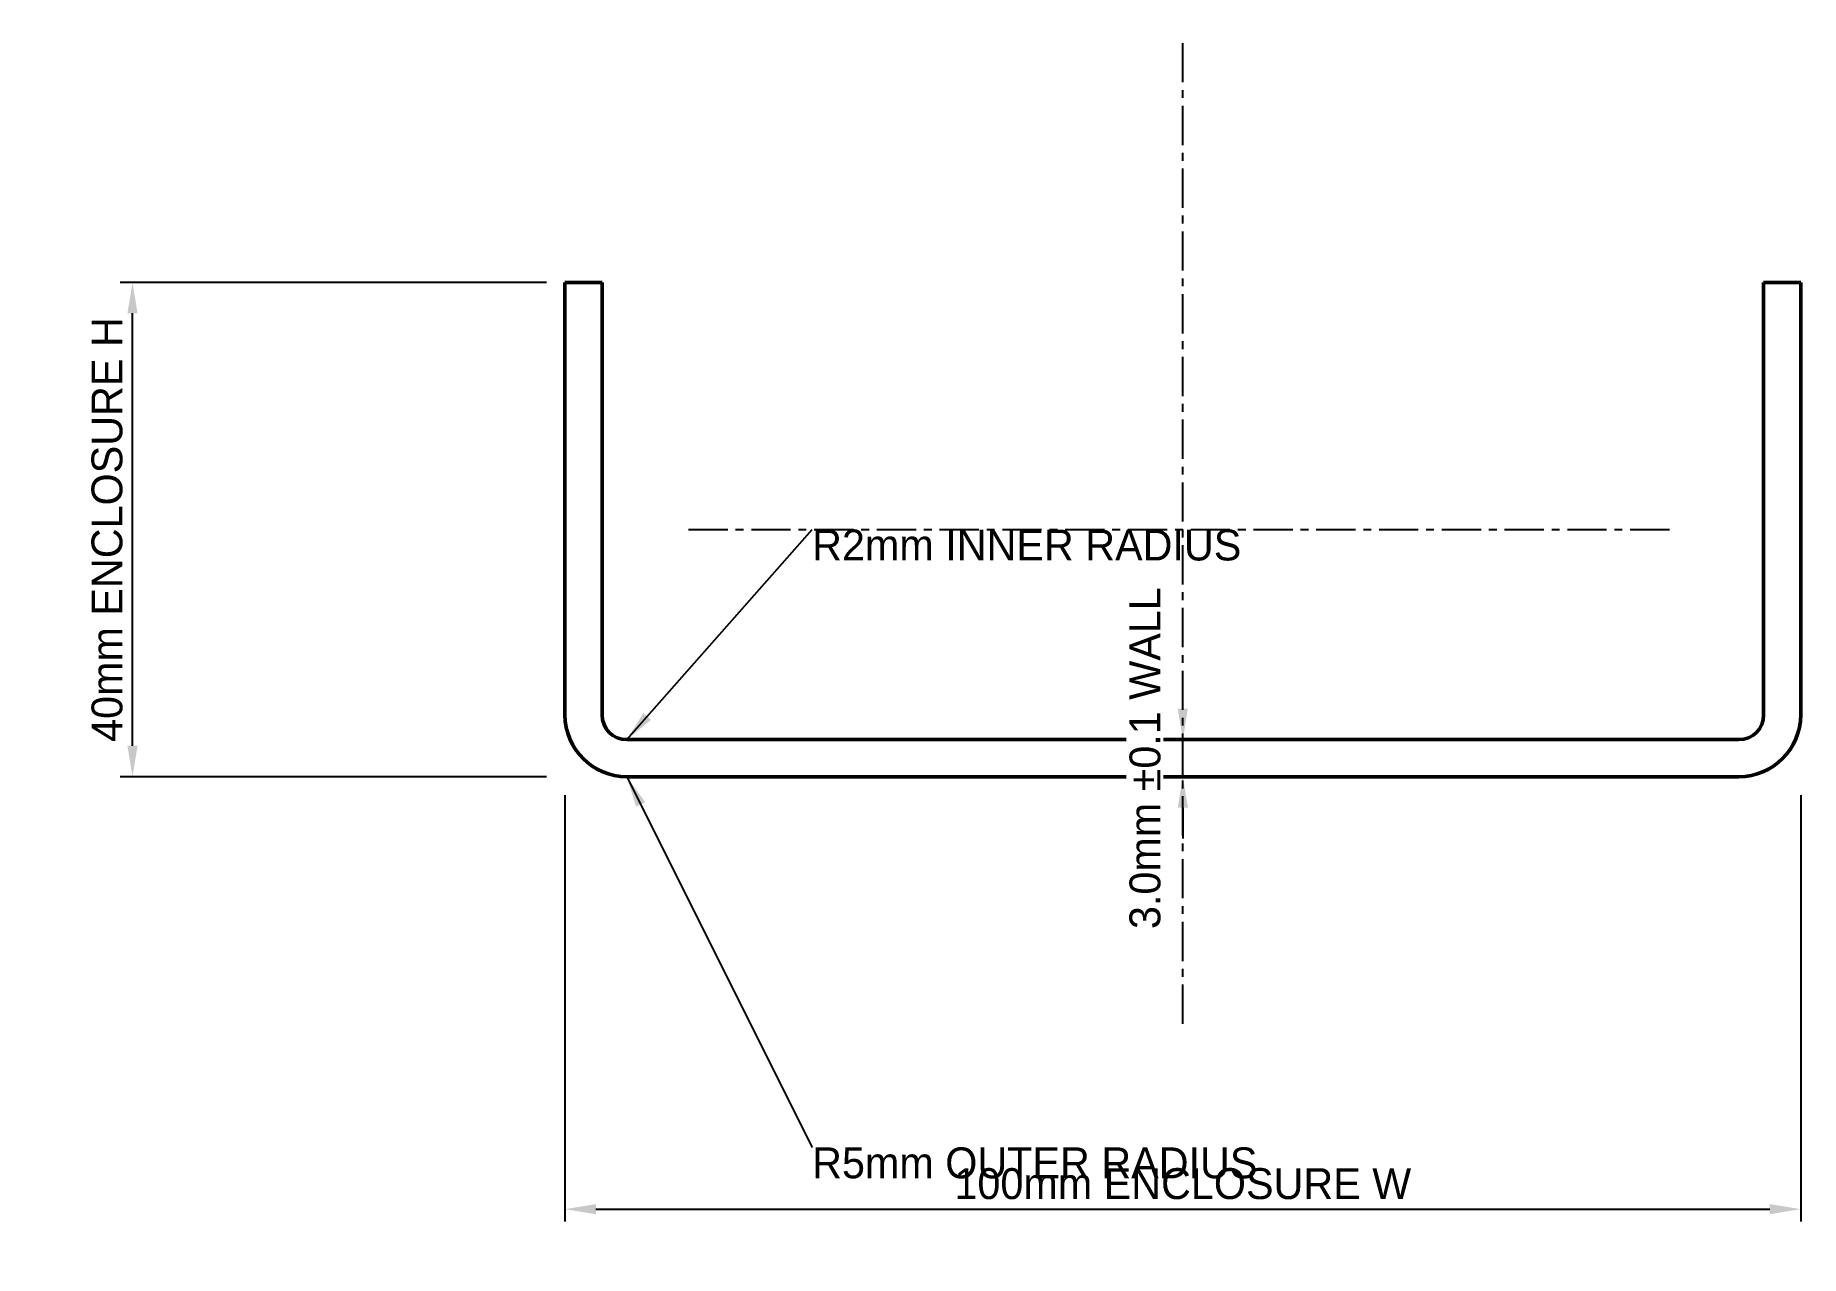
# Model space of a CAD drawing. Header units: metres. Extents: x -43 to 100, y -39 to 60.
import ezdxf

# ---------------------------------------------------------------- set-up
doc = ezdxf.new("R2010")
doc.units = ezdxf.units.M
doc.linetypes.add('CENTER', pattern=[5.08, 3.175, -0.635, 0.635, -0.635])
for name, color, linetype, lineweight in [('CENTERLINES', 7, 'CENTER', 25), ('DIMENSIONS', 7, 'Continuous', 25), ('GEOMETRY', 7, 'Continuous', 50)]:
    doc.layers.add(name, color=color, linetype=linetype, lineweight=lineweight)
doc.dimstyles.new('ENGINEERING_STYLE', dxfattribs={"dimtxt": 2.5, "dimasz": 2.5, "dimexe": 1, "dimexo": 1.5, "dimgap": 0.8, "dimtad": 1, "dimcen": 2.5, "dimazin": 3, "dimtfac": 1, "dimtmove": 0, "dimatfit": 3, "dimtfill": 1})

msp = doc.modelspace()

# ---------------------------------------------------------------- linework, layer by layer
at = {"layer": 'CENTERLINES'}
for p, q in [((50, -20), (50, 60)), ((10, 20), (90, 20))]:
    msp.add_line(p, q, dxfattribs=at)
at = {"layer": 'GEOMETRY'}
for p, q in [((0, 40), (0, 5)), ((3, 40), (0, 40)), ((3, 5), (3, 40)), ((100, 40), (97, 40)), ((97, 40), (97, 5)), ((100, 5), (100, 40)), ((95, 3), (5, 3)), ((5, 0), (95, 0))]:
    msp.add_line(p, q, dxfattribs=at)
for centre, radius, start, end in [((5, 5), 5, 180, 270), ((5, 5), 2, 180, 270), ((95, 5), 5, 270, 360), ((95, 5), 2, 270, 360)]:
    msp.add_arc(centre, radius, start, end, dxfattribs=at)

# ---------------------------------------------------------------- texts
at = {"layer": 'DIMENSIONS', "insert": (20, 20), "char_height": 2.5, "attachment_point": 1}
msp.add_mtext('R2mm INNER RADIUS', dxfattribs=at)

# ---------------------------------------------------------------- next in the draw order: dimensions: what is measured, and where the dimension line sits
at = {"layer": 'DIMENSIONS'}
msp.add_linear_dim(base=(0, -35), p1=(0, 0), p2=(100, 0), text='100mm ENCLOSURE W', dimstyle='ENGINEERING_STYLE', dxfattribs=at).render()

# ---------------------------------------------------------------- next in the draw order: texts
at = {"layer": 'DIMENSIONS', "insert": (20, -30), "char_height": 2.5, "attachment_point": 1}
msp.add_mtext('R5mm OUTER RADIUS', dxfattribs=at)

# ---------------------------------------------------------------- next in the draw order: dimensions: what is measured, and where the dimension line sits
at = {"layer": 'DIMENSIONS'}
for base, p1, p2, text in [((-35, 0), (0, 0), (0, 40), '40mm ENCLOSURE H'), ((50, 0), (5, 0), (5, 3), '3.0mm %%P0.1 WALL')]:
    msp.add_linear_dim(base=base, p1=p1, p2=p2, angle=90, text=text, dimstyle='ENGINEERING_STYLE', dxfattribs=at).render()

# ---------------------------------------------------------------- next in the draw order: leaders
for points in [[(5, 3), (20, 20)], [(5, 0), (20, -30)]]:
    msp.add_leader(points, dimstyle='ENGINEERING_STYLE', dxfattribs=at)

doc.saveas('drawing.dxf')
